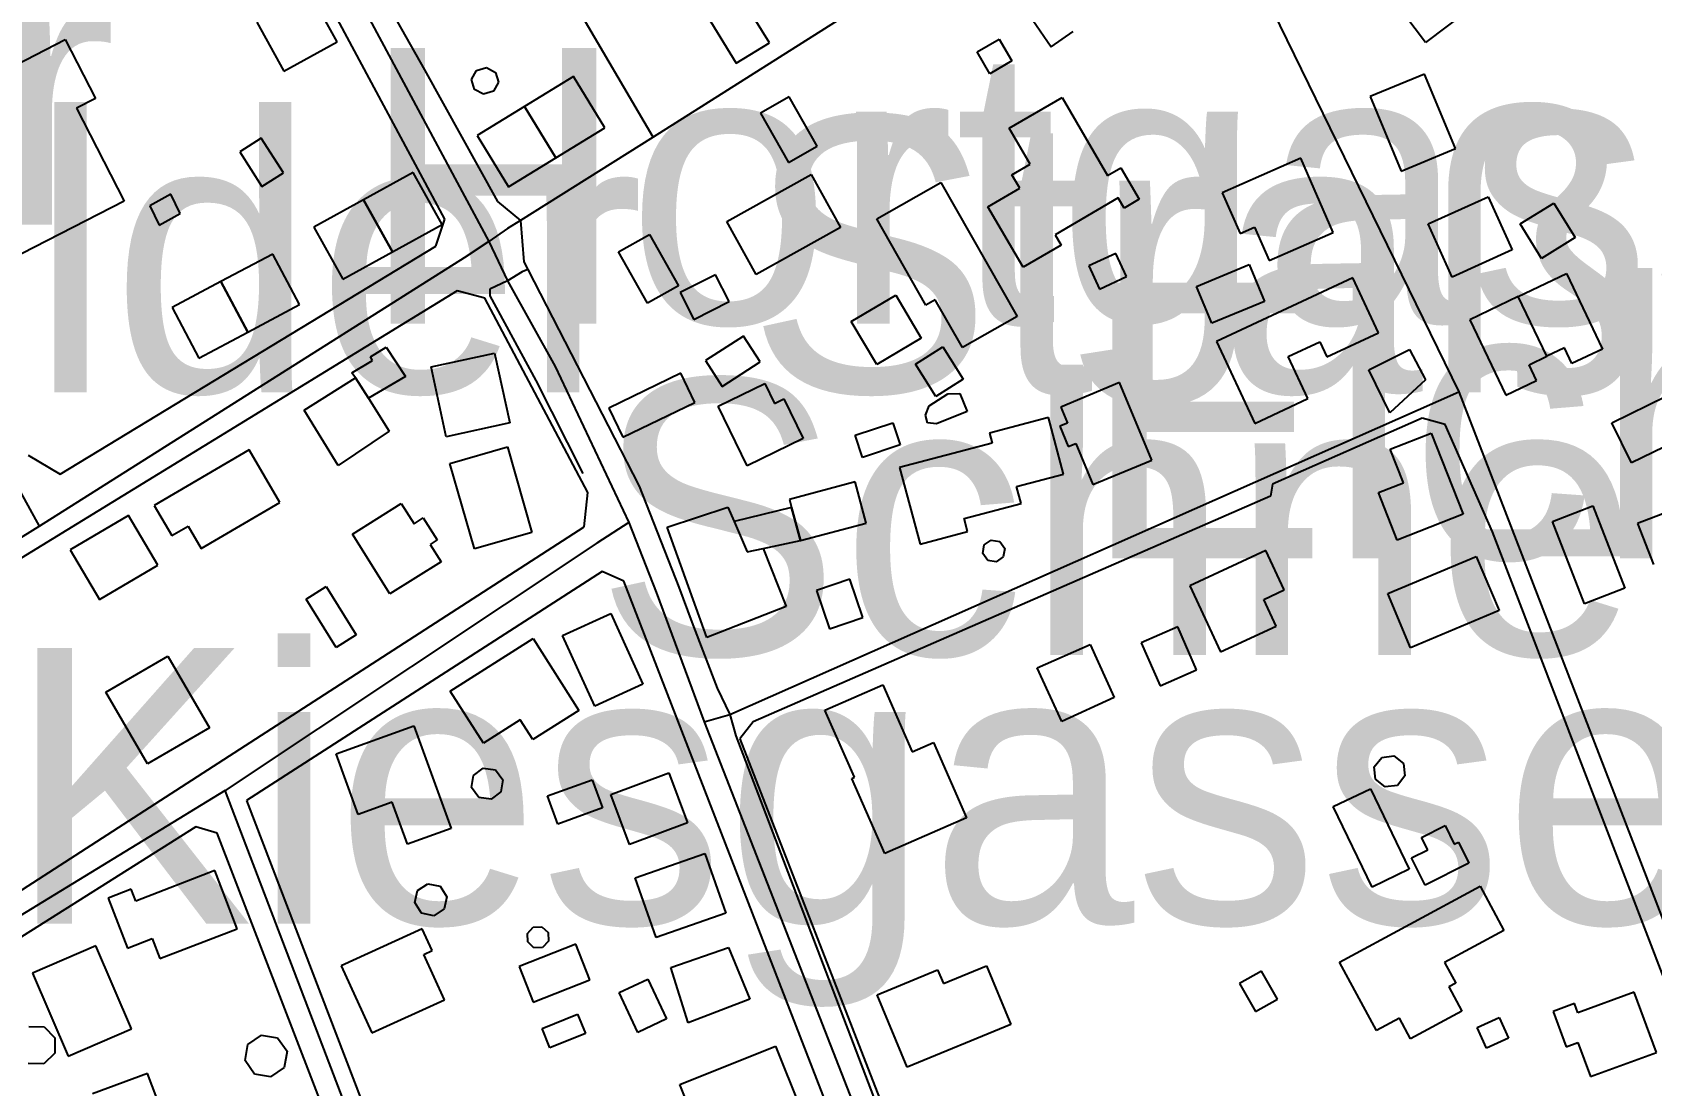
# Model space of a CAD drawing. Extents: x -3657 to 4700, y -7332 to 8131.
# Drawn here: x 1359.1 to 1614.1, y 3342 to 3507.9 of the extents above; entities that cross this region are included whole.
import ezdxf

# ---------------------------------------------------------------- set-up
doc = ezdxf.new("R2010")
doc.units = 0
for name, color, linetype in [('OSM_BUILDING_CARPORT', 9, 'CONTINUOUS'), ('OSM_BUILDING_DETACHED', 9, 'CONTINUOUS'), ('OSM_BUILDING_HOUSE', 9, 'CONTINUOUS'), ('OSM_BUILDING_SEMIDETACHED_HOUSE', 9, 'CONTINUOUS'), ('OSM_BUILDING_SHED', 9, 'CONTINUOUS'), ('OSM_BUILDING_YES', 9, 'CONTINUOUS'), ('OSM_HIGHWAY_FOOTWAY', 8, 'CONTINUOUS'), ('OSM_HIGHWAY_RESIDENTIAL', 8, 'CONTINUOUS'), ('OSM_HIGHWAY_SERVICE', 8, 'CONTINUOUS'), ('OSM_LABELS', 8, 'CONTINUOUS'), ('OSM_LEISURE_GARDEN', 3, 'CONTINUOUS'), ('OSM_LEISURE_SWIMMING_POOL', 3, 'CONTINUOUS')]:
    doc.layers.add(name, color=color, linetype=linetype)

msp = doc.modelspace()

# ---------------------------------------------------------------- linework, layer by layer
at = {"layer": 'OSM_BUILDING_CARPORT'}
for p, q in [((1593.376485, 3477.715179), (1598.670439, 3480.98431)), ((1598.670439, 3480.98431), (1602.030355, 3475.546878)), ((1596.736401, 3472.277747), (1593.376485, 3477.715179)), ((1602.030355, 3475.546878), (1596.736401, 3472.277747)), ((1412.312638, 3456.754936), (1414.770004, 3458.300545)), ((1414.770004, 3458.300545), (1417.818957, 3453.663717)), ((1569.546107, 3454.708949), (1575.970146, 3457.922482)), ((1575.970146, 3457.922482), (1578.473018, 3453.141101)), ((1409.354698, 3454.25305), (1412.631186, 3456.210081)), ((1412.631186, 3456.210081), (1412.312638, 3456.754936)), ((1409.961455, 3453.463566), (1409.354698, 3454.25305)), ((1411.986507, 3450.272271), (1409.961455, 3453.463566)), ((1417.818957, 3453.663717), (1411.986507, 3450.272271)), ((1572.837763, 3447.981656), (1569.546107, 3454.708949)), ((1578.473018, 3453.141101), (1572.837763, 3447.981656)), ((1577.835923, 3381.109027), (1581.53714, 3382.954863)), ((1581.53714, 3382.954863), (1583.000941, 3380.030436)), ((1576.250771, 3377.895494), (1578.806734, 3379.163116)), ((1578.806734, 3379.163116), (1577.835923, 3381.109027)), ((1583.000941, 3380.030436), (1583.66079, 3380.352902)), ((1583.66079, 3380.352902), (1585.306618, 3377.050412)), ((1578.389589, 3373.60337), (1576.250771, 3377.895494)), ((1585.306618, 3377.050412), (1578.389589, 3373.60337))]:
    msp.add_line(p, q, dxfattribs=at)
at = {"layer": 'OSM_BUILDING_DETACHED'}
for p, q in [((1401.884004, 3448.370838), (1409.961455, 3453.463566)), ((1409.961455, 3453.463566), (1411.986507, 3450.272271)), ((1411.986507, 3450.272271), (1415.278163, 3445.068349)), ((1407.200711, 3439.653156), (1401.884004, 3448.370838)), ((1415.278163, 3445.068349), (1407.200711, 3439.653156))]:
    msp.add_line(p, q, dxfattribs=at)
at = {"layer": 'OSM_BUILDING_HOUSE'}
for p, q in [((1578.298575, 3501.310743), (1569.750887, 3497.752505)), ((1583.182969, 3489.568559), (1578.298575, 3501.310743)), ((1569.750887, 3497.752505), (1574.635281, 3486.010321)), ((1574.635281, 3486.010321), (1583.182969, 3489.568559)), ((1558.80651, 3488.045188), (1546.451422, 3482.629995)), ((1563.933606, 3476.38084), (1558.80651, 3488.045188)), ((1492.055665, 3478.526902), (1502.158168, 3484.253441)), ((1502.158168, 3484.253441), (1514.141617, 3463.126405)), ((1546.451422, 3482.629995), (1549.257673, 3476.225167)), ((1578.86741, 3477.70406), (1588.332818, 3481.996184)), ((1588.332818, 3481.996184), (1592.132633, 3473.623206)), ((1499.784231, 3464.905524), (1492.055665, 3478.526902)), ((1549.257673, 3476.225167), (1551.510258, 3477.214802)), ((1551.510258, 3477.214802), (1553.831103, 3471.933043)), ((1553.831103, 3471.933043), (1563.933606, 3476.38084)), ((1582.667225, 3469.331082), (1578.86741, 3477.70406)), ((1592.132633, 3473.623206), (1582.667225, 3469.331082)), ((1567.012897, 3469.242126), (1545.548871, 3459.201224)), ((1571.070584, 3460.568922), (1567.012897, 3469.242126)), ((1501.263201, 3465.739486), (1499.784231, 3464.905524)), ((1505.525669, 3458.233828), (1501.263201, 3465.739486)), ((1514.141617, 3463.126405), (1505.525669, 3458.233828)), ((1562.947626, 3456.777175), (1571.070584, 3460.568922)), ((1545.548871, 3459.201224), (1551.593687, 3446.302613)), ((1556.857303, 3456.832772), (1561.83271, 3459.156746)), ((1561.83271, 3459.156746), (1562.947626, 3456.777175)), ((1559.959348, 3450.205554), (1556.857303, 3456.832772)), ((1551.593687, 3446.302613), (1559.959348, 3450.205554)), ((1572.898439, 3442.221759), (1579.367984, 3444.779242)), ((1579.367984, 3444.779242), (1584.419236, 3432.025184)), ((1574.976581, 3436.962239), (1572.898439, 3442.221759)), ((1571.055415, 3435.40551), (1574.976581, 3436.962239)), ((1574.020939, 3427.910972), (1571.055415, 3435.40551)), ((1598.450489, 3430.846518), (1604.829021, 3433.315045)), ((1604.829021, 3433.315045), (1609.865104, 3420.338597)), ((1584.419236, 3432.025184), (1574.020939, 3427.910972)), ((1603.486572, 3417.87007), (1598.450489, 3430.846518)), ((1572.511631, 3419.493516), (1586.46704, 3425.364608)), ((1586.46704, 3425.364608), (1590.062075, 3416.824837)), ((1609.865104, 3420.338597), (1603.486572, 3417.87007)), ((1576.106666, 3410.953745), (1572.511631, 3419.493516)), ((1590.062075, 3416.824837), (1576.106666, 3410.953745)), ((1611.32132, 3356.72398), (1602.477838, 3353.465968)), ((1614.817757, 3347.250172), (1611.32132, 3356.72398)), ((1601.931757, 3354.933741), (1598.549087, 3353.688358)), ((1598.549087, 3353.688358), (1600.604476, 3348.128612)), ((1602.477838, 3353.465968), (1601.931757, 3354.933741)), ((1600.604476, 3348.128612), (1602.470254, 3348.81802)), ((1602.470254, 3348.81802), (1604.457383, 3343.436186)), ((1604.457383, 3343.436186), (1614.817757, 3347.250172))]:
    msp.add_line(p, q, dxfattribs=at)
at = {"layer": 'OSM_BUILDING_SEMIDETACHED_HOUSE'}
for p, q in [((1593.080691, 3466.29546), (1600.657568, 3469.909295)), ((1600.657568, 3469.909295), (1606.345914, 3458.011438)), ((1593.080691, 3466.29546), (1585.427969, 3462.626028)), ((1597.585861, 3456.866131), (1593.080691, 3466.29546)), ((1597.585861, 3456.866131), (1593.080691, 3466.29546)), ((1585.427969, 3462.626028), (1591.116315, 3450.728171)), ((1600.331436, 3458.178231), (1597.585861, 3456.866131)), ((1601.514612, 3455.709703), (1600.331436, 3458.178231)), ((1606.345914, 3458.011438), (1601.514612, 3455.709703)), ((1594.764441, 3455.509552), (1597.585861, 3456.866131)), ((1595.947617, 3453.029906), (1594.764441, 3455.509552)), ((1591.116315, 3450.728171), (1595.947617, 3453.029906))]:
    msp.add_line(p, q, dxfattribs=at)
at = {"layer": 'OSM_BUILDING_SHED'}
for p, q in [((1578.480602, 3506.303395), (1575.226869, 3510.595519)), ((1585.268695, 3511.440601), (1578.480602, 3506.303395))]:
    msp.add_line(p, q, dxfattribs=at)
at = {"layer": 'OSM_BUILDING_YES'}
for p, q in [((1407.041438, 3506.381231), (1402.77897, 3514.098159)), ((1475.134732, 3506.236678), (1469.11267, 3515.977354)), ((1463.902145, 3512.76382), (1469.924207, 3503.023145)), ((1394.420894, 3509.494689), (1398.683361, 3501.766642)), ((1515.446144, 3511.46284), (1519.534169, 3505.602867)), ((1351.925157, 3500.410064), (1364.234738, 3506.725936)), ((1364.234738, 3506.725936), (1368.99778, 3497.452279)), ((1398.683361, 3501.766642), (1407.041438, 3506.381231)), ((1507.861683, 3504.802263), (1511.312613, 3506.803772)), ((1511.312613, 3506.803772), (1513.307326, 3503.367849)), ((1519.534169, 3505.602867), (1523.000268, 3508.026916)), ((1469.924207, 3503.023145), (1475.134732, 3506.236678)), ((1509.856396, 3501.36634), (1507.861683, 3504.802263)), ((1513.307326, 3503.367849), (1509.856396, 3501.36634)), ((1444.281143, 3500.899322), (1436.590499, 3496.195776)), ((1449.226212, 3492.82657), (1444.281143, 3500.899322)), ((1368.99778, 3497.452279), (1366.001917, 3495.917789)), ((1436.590499, 3496.195776), (1429.11222, 3491.625665)), ((1441.527984, 3488.123024), (1436.590499, 3496.195776)), ((1436.590499, 3496.195776), (1441.527984, 3488.123024)), ((1478.229192, 3497.719147), (1473.716438, 3495.139424)), ((1482.658518, 3489.96886), (1478.229192, 3497.719147)), ((1512.905349, 3492.793211), (1521.217919, 3497.64131)), ((1521.217919, 3497.64131), (1528.400404, 3485.354271)), ((1366.001917, 3495.917789), (1373.50295, 3481.317895)), ((1473.716438, 3495.139424), (1478.145763, 3487.389138)), ((1395.103496, 3491.192004), (1391.743579, 3489.045942)), ((1398.592348, 3485.743453), (1395.103496, 3491.192004)), ((1429.11222, 3491.625665), (1434.057289, 3483.552913)), ((1441.527984, 3488.123024), (1449.226212, 3492.82657)), ((1516.212175, 3487.13339), (1512.905349, 3492.793211)), ((1391.743579, 3489.045942), (1395.224847, 3483.597391)), ((1478.145763, 3487.389138), (1482.658518, 3489.96886)), ((1434.057289, 3483.552913), (1441.527984, 3488.123024)), ((1513.31491, 3485.443227), (1516.212175, 3487.13339)), ((1528.400404, 3485.354271), (1530.478546, 3486.566295)), ((1530.478546, 3486.566295), (1533.383395, 3481.607002)), ((1395.224847, 3483.597391), (1398.592348, 3485.743453)), ((1419.04764, 3485.821289), (1411.22806, 3481.518046)), ((1423.583148, 3477.603984), (1419.04764, 3485.821289)), ((1468.407315, 3478.104362), (1481.718044, 3485.487705)), ((1481.718044, 3485.487705), (1486.35215, 3477.125846)), ((1514.558762, 3483.319404), (1513.31491, 3485.443227)), ((1373.50295, 3481.317895), (1348.15568, 3468.319208)), ((1380.875046, 3482.407605), (1377.568221, 3480.572889)), ((1382.338847, 3479.349745), (1380.875046, 3482.407605)), ((1411.22806, 3481.518046), (1403.416065, 3477.214802)), ((1415.763568, 3473.300741), (1411.22806, 3481.518046)), ((1411.22806, 3481.518046), (1415.763568, 3473.300741)), ((1509.537849, 3480.383858), (1514.558762, 3483.319404)), ((1530.061401, 3481.796033), (1520.140926, 3476.002777)), ((1530.986705, 3480.205946), (1530.061401, 3481.796033)), ((1533.383395, 3481.607002), (1530.986705, 3480.205946)), ((1377.568221, 3480.572889), (1379.032022, 3477.515028)), ((1379.032022, 3477.515028), (1382.338847, 3479.349745)), ((1515.089674, 3470.887811), (1509.537849, 3480.383858)), ((1403.416065, 3477.214802), (1407.951573, 3468.986378)), ((1415.763568, 3473.300741), (1423.583148, 3477.603984)), ((1451.387783, 3473.32298), (1456.279761, 3476.058375)), ((1456.279761, 3476.058375), (1460.822853, 3467.963384)), ((1473.049005, 3469.753623), (1468.407315, 3478.104362)), ((1486.35215, 3477.125846), (1473.049005, 3469.753623)), ((1520.140926, 3476.002777), (1521.088983, 3474.390451)), ((1407.951573, 3468.986378), (1415.763568, 3473.300741)), ((1455.930876, 3465.21687), (1451.387783, 3473.32298)), ((1521.088983, 3474.390451), (1515.089674, 3470.887811)), ((1396.923766, 3472.967156), (1388.77047, 3468.630554)), ((1401.155896, 3465.005599), (1396.923766, 3472.967156)), ((1529.689763, 3473.067231), (1525.427295, 3471.087962)), ((1525.427295, 3471.087962), (1527.126215, 3467.440768)), ((1531.388682, 3469.420038), (1529.689763, 3473.067231)), ((1542.40132, 3467.863309), (1550.706305, 3471.321471)), ((1550.706305, 3471.321471), (1553.118164, 3465.517096)), ((1388.77047, 3468.630554), (1381.057073, 3464.527461)), ((1388.77047, 3468.630554), (1393.0026, 3460.668997)), ((1393.0026, 3460.668997), (1388.77047, 3468.630554)), ((1466.670473, 3469.709145), (1461.073141, 3466.895913)), ((1468.809291, 3465.472618), (1466.670473, 3469.709145)), ((1527.126215, 3467.440768), (1531.388682, 3469.420038)), ((1460.822853, 3467.963384), (1455.930876, 3465.21687)), ((1461.073141, 3466.895913), (1463.211959, 3462.659386)), ((1488.035901, 3462.325801), (1495.036359, 3466.473372)), ((1495.036359, 3466.473372), (1499.048539, 3459.712721)), ((1544.820763, 3462.070053), (1542.40132, 3467.863309)), ((1381.057073, 3464.527461), (1385.289203, 3456.577024)), ((1393.0026, 3460.668997), (1401.155896, 3465.005599)), ((1463.211959, 3462.659386), (1468.809291, 3465.472618)), ((1553.118164, 3465.517096), (1544.820763, 3462.070053)), ((1385.289203, 3456.577024), (1393.0026, 3460.668997)), ((1492.055665, 3455.56515), (1488.035901, 3462.325801)), ((1471.061876, 3460.057425), (1465.077736, 3456.187842)), ((1473.701269, 3455.99881), (1471.061876, 3460.057425)), ((1499.048539, 3459.712721), (1492.055665, 3455.56515)), ((1498.130819, 3455.642986), (1502.453962, 3458.367262)), ((1502.453962, 3458.367262), (1505.662189, 3453.274534)), ((1421.846306, 3455.198207), (1431.827457, 3457.377627)), ((1431.827457, 3457.377627), (1434.239316, 3446.36933)), ((1465.077736, 3456.187842), (1467.709544, 3452.118107)), ((1467.709544, 3452.118107), (1473.701269, 3455.99881)), ((1501.339046, 3450.550259), (1498.130819, 3455.642986)), ((1424.250581, 3444.189909), (1421.846306, 3455.198207)), ((1461.186907, 3454.197452), (1449.825384, 3448.715542)), ((1463.40157, 3449.593982), (1461.186907, 3454.197452)), ((1505.662189, 3453.274534), (1501.339046, 3450.550259)), ((1467.049696, 3449.015769), (1474.399039, 3452.596245)), ((1474.399039, 3452.596245), (1475.946269, 3449.438309)), ((1530.273766, 3452.740799), (1521.013139, 3448.871215)), ((1535.378109, 3440.531596), (1530.273766, 3452.740799)), ((1607.80213, 3446.402688), (1616.364987, 3450.572498)), ((1449.825384, 3448.715542), (1452.047631, 3444.123192)), ((1452.047631, 3444.123192), (1463.40157, 3449.593982)), ((1471.623126, 3439.642036), (1467.049696, 3449.015769)), ((1475.946269, 3449.438309), (1477.425239, 3450.161077)), ((1477.425239, 3450.161077), (1480.459024, 3443.94528)), ((1521.013139, 3448.871215), (1522.067379, 3446.347091)), ((1434.239316, 3446.36933), (1424.250581, 3444.189909)), ((1488.627489, 3444.423418), (1494.550953, 3446.402688)), ((1494.550953, 3446.402688), (1495.71896, 3442.911167)), ((1519.079101, 3447.214411), (1509.803305, 3444.757003)), ((1521.453037, 3438.296578), (1519.079101, 3447.214411)), ((1522.067379, 3446.347091), (1520.869034, 3445.857833)), ((1520.869034, 3445.857833), (1522.203899, 3442.666538)), ((1610.89659, 3440.064577), (1607.80213, 3446.402688)), ((1480.459024, 3443.94528), (1471.623126, 3439.642036)), ((1489.795496, 3440.931898), (1488.627489, 3444.423418)), ((1495.71896, 3442.911167), (1489.795496, 3440.931898)), ((1510.212866, 3443.211394), (1495.6507, 3439.34181)), ((1509.803305, 3444.757003), (1510.212866, 3443.211394)), ((1522.203899, 3442.666538), (1523.371906, 3443.155796)), ((1523.371906, 3443.155796), (1526.094728, 3436.650893)), ((1619.459447, 3444.245506), (1610.89659, 3440.064577)), ((1393.214965, 3442.121683), (1378.235653, 3433.370643)), ((1398.061435, 3433.826542), (1393.214965, 3442.121683)), ((1424.819415, 3440.00898), (1433.890431, 3442.599821)), ((1433.890431, 3442.599821), (1437.743337, 3429.122996)), ((1526.094728, 3436.650893), (1535.378109, 3440.531596)), ((1428.679906, 3426.532155), (1424.819415, 3440.00898)), ((1495.6507, 3439.34181), (1498.866512, 3427.28828)), ((1514.065772, 3436.339547), (1521.453037, 3438.296578)), ((1488.665411, 3437.073434), (1478.305037, 3434.338038)), ((1490.379499, 3430.590769), (1488.665411, 3437.073434)), ((1514.763543, 3433.704227), (1514.065772, 3436.339547)), ((1378.235653, 3433.370643), (1381.003982, 3428.633739)), ((1385.660841, 3426.587752), (1398.061435, 3433.826542)), ((1409.468465, 3428.845009), (1417.159109, 3433.681988)), ((1417.159109, 3433.681988), (1419.168991, 3430.479574)), ((1459.03292, 3429.979197), (1468.596926, 3433.114894)), ((1468.596926, 3433.114894), (1469.582906, 3430.835398)), ((1478.638753, 3433.070416), (1469.582906, 3430.835398)), ((1478.305037, 3434.338038), (1478.638753, 3433.070416)), ((1478.638753, 3433.070416), (1480.019125, 3427.855374)), ((1480.019125, 3427.855374), (1478.638753, 3433.070416)), ((1505.813878, 3431.324656), (1514.763543, 3433.704227)), ((1621.393485, 3434.215724), (1611.874986, 3430.557411)), ((1374.185551, 3431.791675), (1365.000768, 3426.376482)), ((1378.804488, 3423.974671), (1374.185551, 3431.791675)), ((1381.003982, 3428.633739), (1383.582699, 3430.13487)), ((1383.582699, 3430.13487), (1385.660841, 3426.587752)), ((1419.168991, 3430.479574), (1420.632793, 3431.402492)), ((1420.632793, 3431.402492), (1422.809533, 3427.94433)), ((1465.30527, 3412.59943), (1459.03292, 3429.979197)), ((1469.582906, 3430.835398), (1471.653464, 3426.065136)), ((1469.582906, 3430.835398), (1471.653464, 3426.065136)), ((1480.019125, 3427.855374), (1490.379499, 3430.590769)), ((1506.352375, 3429.289789), (1505.813878, 3431.324656)), ((1611.874986, 3430.557411), (1614.370274, 3424.063627)), ((1415.384345, 3419.449038), (1409.468465, 3428.845009)), ((1422.809533, 3427.94433), (1421.709786, 3427.243802)), ((1437.743337, 3429.122996), (1428.679906, 3426.532155)), ((1474.156336, 3426.609991), (1480.019125, 3427.855374)), ((1498.866512, 3427.28828), (1506.352375, 3429.289789)), ((1365.000768, 3426.376482), (1369.619705, 3418.548359)), ((1421.709786, 3427.243802), (1423.431459, 3424.508407)), ((1471.653464, 3426.065136), (1474.156336, 3426.609991)), ((1471.653464, 3426.065136), (1474.156336, 3426.609991)), ((1474.156336, 3426.609991), (1477.758956, 3417.447529)), ((1553.338113, 3426.276406), (1541.34708, 3420.727779)), ((1556.212624, 3420.071729), (1553.338113, 3426.276406)), ((1369.619705, 3418.548359), (1378.804488, 3423.974671)), ((1423.431459, 3424.508407), (1415.384345, 3419.449038)), ((1402.164629, 3418.637315), (1405.319765, 3420.605465)), ((1405.319765, 3420.605465), (1410.082807, 3412.988613)), ((1487.800782, 3421.795251), (1482.552335, 3420.005012)), ((1482.552335, 3420.005012), (1484.622893, 3413.933769)), ((1489.87134, 3415.724008), (1487.800782, 3421.795251)), ((1541.34708, 3420.727779), (1546.170797, 3410.331054)), ((1552.996812, 3418.592837), (1556.212624, 3420.071729)), ((1406.927671, 3411.020462), (1402.164629, 3418.637315)), ((1477.758956, 3417.447529), (1465.30527, 3412.59943)), ((1554.946019, 3414.389669), (1552.996812, 3418.592837)), ((1442.567055, 3412.921896), (1450.159101, 3416.368938)), ((1450.159101, 3416.368938), (1455.210352, 3405.216087)), ((1484.622893, 3413.933769), (1489.87134, 3415.724008)), ((1410.082807, 3412.988613), (1406.927671, 3411.020462)), ((1424.864922, 3404.137496), (1437.910196, 3412.443757)), ((1437.910196, 3412.443757), (1445.138187, 3401.112994)), ((1447.618306, 3401.780164), (1442.567055, 3412.921896)), ((1539.435795, 3414.267354), (1533.709527, 3411.73211)), ((1542.416489, 3407.517822), (1539.435795, 3414.267354)), ((1546.170797, 3410.331054), (1554.946019, 3414.389669)), ((1370.628439, 3403.981823), (1380.374472, 3409.641645)), ((1380.374472, 3409.641645), (1386.9502, 3398.333121)), ((1517.304337, 3407.818048), (1525.63966, 3411.465242)), ((1525.63966, 3411.465242), (1529.454644, 3403.158981)), ((1533.709527, 3411.73211), (1536.69022, 3404.982578)), ((1521.179997, 3399.367234), (1517.304337, 3407.818048)), ((1536.69022, 3404.982578), (1542.416489, 3407.517822)), ((1455.210352, 3405.216087), (1447.618306, 3401.780164)), ((1483.872031, 3401.146353), (1492.996138, 3405.14937)), ((1492.996138, 3405.14937), (1497.637829, 3394.574733)), ((1377.204167, 3392.673299), (1370.628439, 3403.981823)), ((1430.0982, 3395.931311), (1424.864922, 3404.137496)), ((1529.454644, 3403.158981), (1521.179997, 3399.367234)), ((1435.907898, 3399.634102), (1430.0982, 3395.931311)), ((1437.902611, 3396.498405), (1435.907898, 3399.634102)), ((1445.138187, 3401.112994), (1437.902611, 3396.498405)), ((1488.513722, 3390.571715), (1483.872031, 3401.146353)), ((1386.9502, 3398.333121), (1377.204167, 3392.673299)), ((1406.920086, 3394.263387), (1419.131069, 3398.677825)), ((1419.131069, 3398.677825), (1424.993858, 3382.510083)), ((1410.378601, 3384.711743), (1406.920086, 3394.263387)), ((1497.637829, 3394.574733), (1500.997745, 3396.042506)), ((1500.997745, 3396.042506), (1506.200686, 3384.211366)), ((1440.177949, 3387.647289), (1447.223914, 3390.193653)), ((1447.223914, 3390.193653), (1448.839404, 3385.734736)), ((1450.166685, 3387.869679), (1459.298377, 3391.261124)), ((1459.298377, 3391.261124), (1462.218394, 3383.410762)), ((1488.134499, 3390.404923), (1488.513722, 3390.571715)), ((1493.329855, 3378.562663), (1488.134499, 3390.404923)), ((1415.718062, 3386.646534), (1410.378601, 3384.711743)), ((1418.122336, 3380.019317), (1415.718062, 3386.646534)), ((1441.79344, 3383.188372), (1440.177949, 3387.647289)), ((1453.086703, 3380.008197), (1450.166685, 3387.869679)), ((1563.948774, 3385.946006), (1569.826732, 3388.770358)), ((1569.826732, 3388.770358), (1575.917055, 3376.083016)), ((1448.839404, 3385.734736), (1441.79344, 3383.188372)), ((1506.200686, 3384.211366), (1493.329855, 3378.562663)), ((1570.046681, 3373.269785), (1563.948774, 3385.946006)), ((1424.993858, 3382.510083), (1418.122336, 3380.019317)), ((1462.218394, 3383.410762), (1453.086703, 3380.008197)), ((1454.004423, 3374.737558), (1464.971554, 3378.584902)), ((1464.971554, 3378.584902), (1468.270794, 3369.177811)), ((1387.776906, 3375.871746), (1375.368727, 3371.068125)), ((1391.318849, 3366.731523), (1387.776906, 3375.871746)), ((1457.303663, 3365.330467), (1454.004423, 3374.737558)), ((1575.917055, 3376.083016), (1570.046681, 3373.269785)), ((1374.633034, 3372.969558), (1370.992493, 3371.557383)), ((1370.992493, 3371.557383), (1374.056615, 3363.673663)), ((1375.368727, 3371.068125), (1374.633034, 3372.969558)), ((1564.942339, 3361.483123), (1587.066213, 3373.414338)), ((1587.066213, 3373.414338), (1590.820521, 3366.464655)), ((1468.270794, 3369.177811), (1457.303663, 3365.330467)), ((1379.145789, 3362.016858), (1391.318849, 3366.731523)), ((1420.450765, 3366.731523), (1407.686117, 3360.893789)), ((1422.028333, 3363.28448), (1420.450765, 3366.731523)), ((1590.820521, 3366.464655), (1581.453711, 3361.416406)), ((1369.050871, 3364.007247), (1359.06972, 3359.704004)), ((1374.670957, 3350.975202), (1369.050871, 3364.007247)), ((1374.056615, 3363.673663), (1377.924691, 3365.163675)), ((1377.924691, 3365.163675), (1379.145789, 3362.016858)), ((1444.637613, 3364.285235), (1435.703117, 3360.760355)), ((1446.852275, 3358.669891), (1444.637613, 3364.285235)), ((1459.594171, 3360.626922), (1468.703109, 3363.762619)), ((1468.703109, 3363.762619), (1472.032687, 3355.634269)), ((1420.708637, 3362.684028), (1422.028333, 3363.28448)), ((1423.985124, 3355.545313), (1420.708637, 3362.684028)), ((1570.752036, 3350.719454), (1564.942339, 3361.483123)), ((1581.453711, 3361.416406), (1583.220891, 3358.136155)), ((1359.06972, 3359.704004), (1364.689805, 3346.671958)), ((1407.686117, 3360.893789), (1412.540172, 3350.308032)), ((1435.703117, 3360.760355), (1437.91778, 3355.156131)), ((1437.91778, 3355.156131), (1446.852275, 3358.669891)), ((1451.478797, 3356.701741), (1456.00672, 3358.803325)), ((1456.00672, 3358.803325), (1458.941907, 3352.509692)), ((1462.339746, 3351.909239), (1459.594171, 3360.626922)), ((1492.13151, 3356.323678), (1501.63484, 3360.248859)), ((1501.63484, 3360.248859), (1502.529806, 3358.080558)), ((1502.529806, 3358.080558), (1509.317899, 3360.88267)), ((1509.317899, 3360.88267), (1513.140468, 3351.642371)), ((1552.655512, 3360.059827), (1549.189413, 3358.113916)), ((1555.150799, 3355.62315), (1552.655512, 3360.059827)), ((1454.413983, 3350.408108), (1451.478797, 3356.701741)), ((1496.849045, 3344.915078), (1492.13151, 3356.323678)), ((1549.189413, 3358.113916), (1551.677116, 3353.677239)), ((1583.220891, 3358.136155), (1582.151482, 3357.557942)), ((1582.151482, 3357.557942), (1584.206871, 3353.755075)), ((1412.540172, 3350.308032), (1423.985124, 3355.545313)), ((1472.032687, 3355.634269), (1462.339746, 3351.909239)), ((1551.677116, 3353.677239), (1555.150799, 3355.62315)), ((1584.206871, 3353.755075), (1576.121835, 3349.396234)), ((1364.689805, 3346.671958), (1374.670957, 3350.975202)), ((1458.941907, 3352.509692), (1454.413983, 3350.408108)), ((1513.140468, 3351.642371), (1496.849045, 3344.915078)), ((1574.354655, 3352.665365), (1570.752036, 3350.719454)), ((1576.121835, 3349.396234), (1574.354655, 3352.665365)), ((1586.588392, 3351.153114), (1590.069659, 3352.754321)), ((1588.074946, 3347.906222), (1586.588392, 3351.153114)), ((1590.069659, 3352.754321), (1591.556214, 3349.496309)), ((1591.556214, 3349.496309), (1588.074946, 3347.906222)), ((1461.012465, 3342.213042), (1476.075205, 3348.250926)), ((1476.075205, 3348.250926), (1480.019125, 3338.421295)), ((1377.204167, 3343.947683), (1368.550296, 3340.700791)), ((1379.396076, 3338.098829), (1377.204167, 3343.947683)), ((1465.942365, 3329.926002), (1461.012465, 3342.213042))]:
    msp.add_line(p, q, dxfattribs=at)
at = {"layer": 'OSM_HIGHWAY_FOOTWAY'}
for p, q in [((1410.0373, 3521.025603), (1420.81482, 3501.955673)), ((1420.81482, 3501.955673), (1432.335616, 3481.240059)), ((1432.335616, 3481.240059), (1435.923067, 3478.271154)), ((1435.923067, 3478.271154), (1436.484317, 3471.721773)), ((1436.484317, 3471.721773), (1437.098658, 3470.520868)), ((1433.9056, 3468.752868), (1431.099349, 3467.418529)), ((1436.196107, 3470.176163), (1433.9056, 3468.752868)), ((1437.098658, 3470.520868), (1436.196107, 3470.176163)), ((1437.098658, 3470.520868), (1454.603595, 3436.417384)), ((1431.099349, 3467.418529), (1431.099349, 3466.384416)), ((1431.099349, 3466.384416), (1438.357679, 3453.063264)), ((1438.357679, 3453.063264), (1445.767697, 3438.396653)), ((1454.603595, 3436.417384), (1460.86836, 3420.516509)), ((1460.86836, 3420.516509), (1462.90858, 3415.01236)), ((1462.90858, 3415.01236), (1466.92076, 3404.604515)), ((1466.92076, 3404.604515), (1468.923058, 3400.479183)), ((1468.923058, 3400.479183), (1469.863531, 3397.098858)), ((1469.863531, 3397.098858), (1504.994756, 3305.018339))]:
    msp.add_line(p, q, dxfattribs=at)
at = {"layer": 'OSM_HIGHWAY_RESIDENTIAL'}
for p, q in [((1394.276789, 3543.297947), (1430.940076, 3474.924187)), ((1539.663329, 3541.47435), (1583.713881, 3451.284145)), ((1360.169466, 3430.123751), (1310.696025, 3519.246484)), ((1494.892254, 3515.476976), (1456.833427, 3491.347677)), ((1456.833427, 3491.347677), (1435.923067, 3478.271154)), ((1433.882847, 3476.992412), (1430.940076, 3474.924187)), ((1435.923067, 3478.271154), (1433.882847, 3476.992412)), ((1430.940076, 3474.924187), (1427.064416, 3472.344464)), ((1430.940076, 3474.924187), (1433.9056, 3468.752868)), ((1427.064416, 3472.344464), (1360.169466, 3430.123751)), ((1433.9056, 3468.752868), (1441.383879, 3455.276043)), ((1441.383879, 3455.276043), (1453.010858, 3430.690845)), ((1468.923058, 3400.479183), (1583.713881, 3451.284145)), ((1583.713881, 3451.284145), (1638.155145, 3310.311217)), ((1360.169466, 3430.123751), (1245.196617, 3359.681765)), ((1453.010858, 3430.690845), (1447.944438, 3427.455072)), ((1453.010858, 3430.690845), (1457.28091, 3419.704786)), ((1447.944438, 3427.455072), (1389.430318, 3388.481251)), ((1457.28091, 3419.704786), (1464.888125, 3399.278278)), ((1464.888125, 3399.278278), (1468.923058, 3400.479183)), ((1464.888125, 3399.278278), (1559.473942, 3157.029011)), ((1389.430318, 3388.481251), (1318.523189, 3345.170827)), ((1489.317675, 3126.872947), (1389.430318, 3388.481251))]:
    msp.add_line(p, q, dxfattribs=at)
at = {"layer": 'OSM_HIGHWAY_SERVICE'}
msp.add_line((1456.833427, 3491.347677), (1444.387326, 3512.585908), dxfattribs=at)
at = {"layer": 'OSM_LEISURE_GARDEN'}
for p, q in [((1424.007878, 3478.449066), (1279.319108, 3748.485945)), ((1422.589584, 3474.223659), (1424.007878, 3478.449066)), ((1363.438369, 3438.285458), (1422.589584, 3474.223659)), ((1425.941915, 3467.162781), (1247.585722, 3357.824809)), ((1430.31815, 3466.039712), (1425.941915, 3467.162781)), ((1446.541313, 3435.438868), (1430.31815, 3466.039712)), ((1577.957275, 3447.136574), (1554.362015, 3436.71761)), ((1581.567478, 3446.113581), (1577.957275, 3447.136574)), ((1588.992666, 3429.245311), (1581.567478, 3446.113581)), ((1358.402287, 3441.287721), (1363.438369, 3438.285458)), ((1445.980062, 3430.001436), (1446.541313, 3435.438868)), ((1554.362015, 3436.71761), (1554.051052, 3434.838416)), ((1554.051052, 3434.838416), (1472.578768, 3399.300517)), ((1352.046508, 3369.366843), (1445.980062, 3430.001436)), ((1636.698928, 3305.062817), (1588.992666, 3429.245311)), ((1448.778729, 3422.996156), (1392.78265, 3386.902283)), ((1452.237243, 3421.461666), (1448.778729, 3422.996156)), ((1649.107107, 2913.211895), (1452.237243, 3421.461666)), ((1472.578768, 3399.300517), (1470.493042, 3396.6096)), ((1470.493042, 3396.6096), (1560.717794, 3164.623624)), ((1392.78265, 3386.902283), (1484.782167, 3147.388411)), ((1384.796213, 3382.78807), (1350.673721, 3361.238494)), ((1388.156129, 3381.765077), (1384.796213, 3382.78807)), ((1431.941224, 3268.16834), (1388.156129, 3381.765077))]:
    msp.add_line(p, q, dxfattribs=at)
at = {"layer": 'OSM_LEISURE_SWIMMING_POOL'}
for p, q in [((1428.240007, 3500.454542), (1429.006038, 3501.877837)), ((1429.006038, 3501.877837), (1430.560852, 3502.344856)), ((1430.560852, 3502.344856), (1431.986731, 3501.577611)), ((1431.986731, 3501.577611), (1432.456968, 3500.020882)), ((1428.702659, 3498.897813), (1428.240007, 3500.454542)), ((1430.136123, 3498.130568), (1428.702659, 3498.897813)), ((1432.456968, 3500.020882), (1431.683353, 3498.597587)), ((1431.683353, 3498.597587), (1430.136123, 3498.130568)), ((1500.277221, 3449.049127), (1503.212408, 3450.928321)), ((1503.212408, 3450.928321), (1505.146446, 3450.983919)), ((1505.146446, 3450.983919), (1506.261361, 3448.159568)), ((1499.723556, 3447.603593), (1500.277221, 3449.049127)), ((1506.261361, 3448.159568), (1501.437644, 3446.224776)), ((1500.049687, 3446.391568), (1499.723556, 3447.603593)), ((1501.437644, 3446.224776), (1500.049687, 3446.391568)), ((1508.969014, 3427.154846), (1510.076345, 3427.933211)), ((1510.076345, 3427.933211), (1511.411211, 3427.699701)), ((1511.411211, 3427.699701), (1512.19241, 3426.598872)), ((1508.74148, 3425.820507), (1508.969014, 3427.154846)), ((1509.52268, 3424.708558), (1508.74148, 3425.820507)), ((1511.964876, 3425.264532), (1510.857545, 3424.486168)), ((1512.19241, 3426.598872), (1511.964876, 3425.264532)), ((1510.857545, 3424.486168), (1509.52268, 3424.708558)), ((1428.520632, 3390.871942), (1430.075447, 3392.017249)), ((1430.075447, 3392.017249), (1431.986731, 3391.739262)), ((1431.986731, 3391.739262), (1433.139569, 3390.182533)), ((1570.365229, 3392.195161), (1571.571158, 3393.707412)), ((1570.592763, 3390.271489), (1570.365229, 3392.195161)), ((1571.571158, 3393.707412), (1573.497611, 3393.929802)), ((1573.497611, 3393.929802), (1575.014504, 3392.728897)), ((1575.014504, 3392.728897), (1575.234453, 3390.805225)), ((1428.240007, 3388.959389), (1428.520632, 3390.871942)), ((1433.139569, 3390.182533), (1432.85136, 3388.26998)), ((1572.109655, 3389.070584), (1570.592763, 3390.271489)), ((1574.036108, 3389.281854), (1572.109655, 3389.070584)), ((1575.234453, 3390.805225), (1574.036108, 3389.281854)), ((1429.385261, 3387.40266), (1428.240007, 3388.959389)), ((1431.296545, 3387.124673), (1429.385261, 3387.40266)), ((1432.85136, 3388.26998), (1431.296545, 3387.124673)), ((1419.699904, 3372.747169), (1421.353316, 3373.81464)), ((1421.353316, 3373.81464), (1423.272185, 3373.403219)), ((1419.282758, 3370.834616), (1419.699904, 3372.747169)), ((1423.272185, 3373.403219), (1424.33401, 3371.746414)), ((1424.33401, 3371.746414), (1423.924449, 3369.833861)), ((1420.352167, 3369.177811), (1419.282758, 3370.834616)), ((1422.271036, 3368.76639), (1420.352167, 3369.177811)), ((1423.924449, 3369.833861), (1422.271036, 3368.76639)), ((1437.022814, 3365.997637), (1437.948118, 3366.987271)), ((1437.948118, 3366.987271), (1439.305736, 3367.031749)), ((1439.305736, 3367.031749), (1440.299301, 3366.108831)), ((1437.06832, 3364.641058), (1437.022814, 3365.997637)), ((1438.061885, 3363.707021), (1437.06832, 3364.641058)), ((1439.419503, 3363.762619), (1438.061885, 3363.707021)), ((1440.344808, 3364.752253), (1439.419503, 3363.762619)), ((1440.299301, 3366.108831), (1440.344808, 3364.752253)), ((1358.516054, 3351.331026), (1360.935497, 3351.297667)), ((1360.935497, 3351.297667), (1362.619248, 3349.551907)), ((1439.32849, 3351.01968), (1444.933407, 3353.265817)), ((1440.557173, 3347.961819), (1439.32849, 3351.01968)), ((1444.933407, 3353.265817), (1446.162089, 3350.207957)), ((1362.619248, 3349.551907), (1362.581325, 3347.138977)), ((1392.555117, 3345.949191), (1393.0026, 3348.495555)), ((1393.0026, 3348.495555), (1395.126249, 3349.985567)), ((1395.126249, 3349.985567), (1397.674628, 3349.540787)), ((1397.674628, 3349.540787), (1399.168767, 3347.416964)), ((1446.162089, 3350.207957), (1440.557173, 3347.961819)), ((1362.581325, 3347.138977), (1360.844484, 3345.459934)), ((1394.041671, 3343.825368), (1392.555117, 3345.949191)), ((1399.168767, 3347.416964), (1398.713699, 3344.859481)), ((1360.844484, 3345.459934), (1358.42504, 3345.493292)), ((1396.59005, 3343.380588), (1394.041671, 3343.825368)), ((1398.713699, 3344.859481), (1396.59005, 3343.380588))]:
    msp.add_line(p, q, dxfattribs=at)

# ---------------------------------------------------------------- texts
at = {"layer": 'OSM_LABELS'}
for s, p in [('Eichbachgasse', (1407.588935, 3518.471982)), ('Froschauer', (1078.690386, 3477.615104)), ('Hortgasse', (1410.705584, 3462.019596)), ('Murfelder Straße', (1210.175447, 3451.19691)), ('Eichbachgasse', (1524.393639, 3425.029759)), ('Schneiderei Ildiko Fetcas', (1447.624374, 3409.841796)), ('Kiesgasse', (1355.102978, 3367.513942))]:
    msp.add_text(s, height=43.418293, dxfattribs=at).set_placement(p)

doc.saveas('drawing.dxf')
